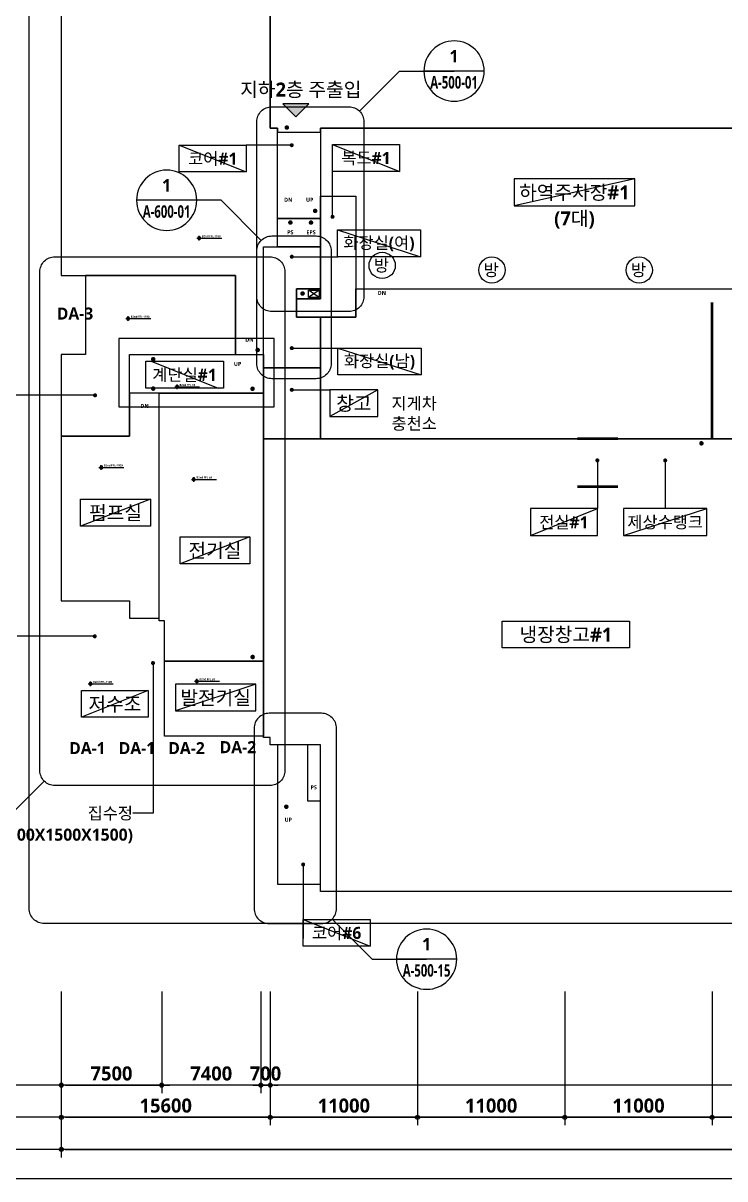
# Model space of a CAD drawing. Header units: millimetres. Extents: x 262941 to 188694772, y -170559 to 426415924.
# Drawn here: x 316932 to 369335, y -141755 to -55438 of the extents above; entities that cross this region are included whole.
import ezdxf
from ezdxf.enums import TextEntityAlignment as Align

# ---------------------------------------------------------------- set-up
doc = ezdxf.new("R2010")
doc.units = ezdxf.units.MM
doc.header["$LTSCALE"] = 400
doc.header["$MEASUREMENT"] = 0
doc.header["$PDSIZE"] = -10
doc.layers.get('0').update_dxf_attribs({"linetype": 'CONTINUOUS'})
doc.layers.get('Defpoints').update_dxf_attribs({"color": 153, "linetype": 'CONTINUOUS'})
for name, color, linetype in [('A-ANNO-ENT', 1, 'CONTINUOUS'), ('A-ANNO-GRA1', 7, 'CONTINUOUS'), ('A-ANNO-TEXT1', 7, 'CONTINUOUS'), ('A-ANNO-TEXT2', 3, 'CONTINUOUS'), ('A-FLOR-MARK-ARCH', 1, 'CONTINUOUS'), ('A-ST-AXIS-DIM', 7, 'CONTINUOUS'), ('AA-MKXS', 3, 'CONTINUOUS'), ('AA-MKXX', 3, 'CONTINUOUS'), ('heb', 240, 'CONTINUOUS')]:
    doc.layers.add(name, color=color, linetype=linetype)
for name, color, linetype, plot in [('CORE-LEVEL', 153, 'CONTINUOUS', False), ('Defpoint', 161, 'CONTINUOUS', False), ('G(그리드2)', 235, 'CONTINUOUS', False), ('면적', 210, 'CONTINUOUS', False)]:
    doc.layers.add(name, color=color, linetype=linetype, plot=plot)
doc.styles.add('2020음성 1차', font='')
doc.styles.add('SAMOO', font='romans.shx', dxfattribs={"bigfont": 'whgtxt.shx'})
doc.styles.add('SH_대대리576', font='')
doc.styles.add('SH_신사리_나눔', font='')
doc.styles.add('SH_진천_나눔', font='')
doc.styles.get('2020음성 1차').set_extended_font_data('NanumGothic', bold=True)
doc.styles.get('SH_대대리576').set_extended_font_data('NanumGothic', bold=True)
doc.styles.get('SH_신사리_나눔').set_extended_font_data('NanumGothic', bold=True)
doc.styles.get('SH_진천_나눔').set_extended_font_data('NanumGothic', bold=True)
doc.dimstyles.new('SHP 600', dxfattribs={"dimscale": 300, "dimtxt": 3.5, "dimasz": 1, "dimexe": 2, "dimexo": 2, "dimgap": 1, "dimtad": 1, "dimdec": 0, "dimzin": 0, "dimdsep": 46, "dimtxsty": 'SH_대대리576', "dimblk": 'DIMDOT', "dimcen": 0.09, "dimclrt": 3, "dimadec": 0, "dimazin": 1, "dimtfac": 1, "dimtdec": 0, "dimtix": 1, "dimtmove": 2, "dimatfit": 0, "dimldrblk": 'DIMDOT', "dimfxl": 1, "dimtolj": 1, "dimtzin": 0, "dimarcsym": 0})

# ---------------------------------------------------------------- blocks, each defined once
blk = doc.blocks.new('DIMDOT')
at = {"color": 0}
blk.add_line((-2, 0), (2, 0), dxfattribs=at)
for radius in [0.5, 0.25]:
    blk.add_circle((0, 0), radius, dxfattribs=at)
blk = doc.blocks.new('*D264')
at = {"layer": 'A-ST-AXIS-DIM', "color": 0, "lineweight": -2, "transparency": 16777216}
for p, q in [((319782, -127755), (319782, -137755)), ((335382, -127755), (335382, -137755)), ((320082, -137155), (335082, -137155))]:
    blk.add_line(p, q, dxfattribs=at)
at = {"layer": 'Defpoints', "color": 0, "transparency": 16777216}
for p in [(319782, -127155), (335382, -127155), (335382, -137155)]:
    blk.add_point(p, dxfattribs=at)
at = {"layer": 'A-ST-AXIS-DIM', "color": 0, "lineweight": -2, "transparency": 16777216, "xscale": 300, "yscale": 300, "zscale": 300, "rotation": 180}
blk.add_blockref('DIMDOT', (319782, -137155), dxfattribs=at)
at = {"layer": 'A-ST-AXIS-DIM', "color": 0, "lineweight": -2, "transparency": 16777216, "xscale": 300, "yscale": 300, "zscale": 300}
blk.add_blockref('DIMDOT', (335382, -137155), dxfattribs=at)
at = {"layer": 'A-ST-AXIS-DIM', "color": 3, "transparency": 16777216, "insert": (327582, -136285), "char_height": 1050, "attachment_point": 5, "style": 'SH_대대리576'}
blk.add_mtext('\\A1;15600', dxfattribs=at)
blk = doc.blocks.new('*D265')
at = {"layer": 'A-ST-AXIS-DIM', "color": 0, "lineweight": -2, "transparency": 16777216}
for p, q in [((335382, -127755), (335382, -137755)), ((346382, -127755), (346382, -137755)), ((335682, -137155), (346082, -137155))]:
    blk.add_line(p, q, dxfattribs=at)
at = {"layer": 'Defpoints', "color": 0, "transparency": 16777216}
for p in [(335382, -127155), (346382, -127155), (346382, -137155)]:
    blk.add_point(p, dxfattribs=at)
at = {"layer": 'A-ST-AXIS-DIM', "color": 0, "lineweight": -2, "transparency": 16777216, "xscale": 300, "yscale": 300, "zscale": 300, "rotation": 180}
blk.add_blockref('DIMDOT', (335382, -137155), dxfattribs=at)
at = {"layer": 'A-ST-AXIS-DIM', "color": 0, "lineweight": -2, "transparency": 16777216, "xscale": 300, "yscale": 300, "zscale": 300}
blk.add_blockref('DIMDOT', (346382, -137155), dxfattribs=at)
at = {"layer": 'A-ST-AXIS-DIM', "color": 3, "transparency": 16777216, "insert": (340882, -136288), "char_height": 1050, "attachment_point": 5, "style": 'SH_대대리576'}
blk.add_mtext('\\A1;11000', dxfattribs=at)
blk = doc.blocks.new('*D266')
at = {"layer": 'A-ST-AXIS-DIM', "color": 0, "lineweight": -2, "transparency": 16777216}
for p, q in [((346382, -127755), (346382, -137755)), ((357382, -127755), (357382, -137755)), ((346682, -137155), (357082, -137155))]:
    blk.add_line(p, q, dxfattribs=at)
at = {"layer": 'Defpoints', "color": 0, "transparency": 16777216}
for p in [(346382, -127155), (357382, -127155), (357382, -137155)]:
    blk.add_point(p, dxfattribs=at)
at = {"layer": 'A-ST-AXIS-DIM', "color": 0, "lineweight": -2, "transparency": 16777216, "xscale": 300, "yscale": 300, "zscale": 300, "rotation": 180}
blk.add_blockref('DIMDOT', (346382, -137155), dxfattribs=at)
at = {"layer": 'A-ST-AXIS-DIM', "color": 0, "lineweight": -2, "transparency": 16777216, "xscale": 300, "yscale": 300, "zscale": 300}
blk.add_blockref('DIMDOT', (357382, -137155), dxfattribs=at)
at = {"layer": 'A-ST-AXIS-DIM', "color": 3, "transparency": 16777216, "insert": (351882, -136288), "char_height": 1050, "attachment_point": 5, "style": 'SH_대대리576'}
blk.add_mtext('\\A1;11000', dxfattribs=at)
blk = doc.blocks.new('*D267')
at = {"layer": 'A-ST-AXIS-DIM', "color": 0, "lineweight": -2, "transparency": 16777216}
for p, q in [((357382, -127755), (357382, -137755)), ((368382, -127755), (368382, -137755)), ((357682, -137155), (368082, -137155))]:
    blk.add_line(p, q, dxfattribs=at)
at = {"layer": 'Defpoints', "color": 0, "transparency": 16777216}
for p in [(357382, -127155), (368382, -127155), (368382, -137155)]:
    blk.add_point(p, dxfattribs=at)
at = {"layer": 'A-ST-AXIS-DIM', "color": 0, "lineweight": -2, "transparency": 16777216, "xscale": 300, "yscale": 300, "zscale": 300, "rotation": 180}
blk.add_blockref('DIMDOT', (357382, -137155), dxfattribs=at)
at = {"layer": 'A-ST-AXIS-DIM', "color": 0, "lineweight": -2, "transparency": 16777216, "xscale": 300, "yscale": 300, "zscale": 300}
blk.add_blockref('DIMDOT', (368382, -137155), dxfattribs=at)
at = {"layer": 'A-ST-AXIS-DIM', "color": 3, "transparency": 16777216, "insert": (362882, -136288), "char_height": 1050, "attachment_point": 5, "style": 'SH_대대리576'}
blk.add_mtext('\\A1;11000', dxfattribs=at)
blk = doc.blocks.new('*D268')
at = {"layer": 'A-ST-AXIS-DIM', "color": 0, "lineweight": -2, "transparency": 16777216}
for p, q in [((368382, -127755), (368382, -137755)), ((379382, -127755), (379382, -137755)), ((368682, -137155), (379082, -137155))]:
    blk.add_line(p, q, dxfattribs=at)
at = {"layer": 'Defpoints', "color": 0, "transparency": 16777216}
for p in [(368382, -127155), (379382, -127155), (379382, -137155)]:
    blk.add_point(p, dxfattribs=at)
at = {"layer": 'A-ST-AXIS-DIM', "color": 0, "lineweight": -2, "transparency": 16777216, "xscale": 300, "yscale": 300, "zscale": 300, "rotation": 180}
blk.add_blockref('DIMDOT', (368382, -137155), dxfattribs=at)
at = {"layer": 'A-ST-AXIS-DIM', "color": 0, "lineweight": -2, "transparency": 16777216, "xscale": 300, "yscale": 300, "zscale": 300}
blk.add_blockref('DIMDOT', (379382, -137155), dxfattribs=at)
at = {"layer": 'A-ST-AXIS-DIM', "color": 3, "transparency": 16777216, "insert": (373882, -136288), "char_height": 1050, "attachment_point": 5, "style": 'SH_대대리576'}
blk.add_mtext('\\A1;11000', dxfattribs=at)
blk = doc.blocks.new('*D276')
at = {"layer": 'A-ST-AXIS-DIM', "color": 0, "lineweight": -2, "transparency": 16777216}
for p, q in [((319782, -127755), (319782, -140155)), ((434382, -127755), (434382, -140155)), ((320082, -139555), (434082, -139555))]:
    blk.add_line(p, q, dxfattribs=at)
at = {"layer": 'Defpoints', "color": 0, "transparency": 16777216}
for p in [(319782, -127155), (434382, -127155), (434382, -139555)]:
    blk.add_point(p, dxfattribs=at)
at = {"layer": 'A-ST-AXIS-DIM', "color": 0, "lineweight": -2, "transparency": 16777216, "xscale": 300, "yscale": 300, "zscale": 300, "rotation": 180}
blk.add_blockref('DIMDOT', (319782, -139555), dxfattribs=at)
at = {"layer": 'A-ST-AXIS-DIM', "color": 0, "lineweight": -2, "transparency": 16777216, "xscale": 300, "yscale": 300, "zscale": 300}
blk.add_blockref('DIMDOT', (434382, -139555), dxfattribs=at)
at = {"layer": 'A-ST-AXIS-DIM', "color": 3, "transparency": 16777216, "insert": (377082, -138685), "char_height": 1050, "attachment_point": 5, "style": 'SH_대대리576'}
blk.add_mtext('\\A1;114600', dxfattribs=at)
blk = doc.blocks.new('*U168')
at = {"layer": 'AA-MKXS', "color": 3, "linetype": 'Continuous', "ltscale": 5}
blk.add_line((-5.999976, 0), (5.999976, 0), dxfattribs=at)
blk.add_circle((0, 0), 5.999976, dxfattribs=at)
at = {"layer": 'AA-MKXS', "style": 'SAMOO', "width": 0.85}
blk.add_attdef('ViewNUM', text='', height=2.5, dxfattribs=at).set_placement((0, 1), align=Align.BOTTOM_CENTER)
blk.add_attdef('SheetNUM', text='', height=2.5, dxfattribs=at).set_placement((0, -1), align=Align.TOP_CENTER)
blk = doc.blocks.new('*D303')
at = {"layer": 'A-ST-AXIS-DIM', "color": 0, "lineweight": -2, "transparency": 16777216}
for p, q in [((319782, -127755), (319782, -135355)), ((327282, -127755), (327282, -135355)), ((320082, -134755), (326982, -134755))]:
    blk.add_line(p, q, dxfattribs=at)
at = {"layer": 'Defpoints', "color": 0, "transparency": 16777216}
for p in [(319782, -127155), (327282, -127155), (327282, -134755)]:
    blk.add_point(p, dxfattribs=at)
at = {"layer": 'A-ST-AXIS-DIM', "color": 0, "lineweight": -2, "transparency": 16777216, "xscale": 300, "yscale": 300, "zscale": 300, "rotation": 180}
blk.add_blockref('DIMDOT', (319782, -134755), dxfattribs=at)
at = {"layer": 'A-ST-AXIS-DIM', "color": 0, "lineweight": -2, "transparency": 16777216, "xscale": 300, "yscale": 300, "zscale": 300}
blk.add_blockref('DIMDOT', (327282, -134755), dxfattribs=at)
at = {"layer": 'A-ST-AXIS-DIM', "color": 3, "transparency": 16777216, "insert": (323532, -133886), "char_height": 1050, "attachment_point": 5, "style": 'SH_대대리576'}
blk.add_mtext('\\A1;7500', dxfattribs=at)
blk = doc.blocks.new('*D304')
at = {"layer": 'A-ST-AXIS-DIM', "color": 0, "lineweight": -2, "transparency": 16777216}
for p, q in [((327282, -127755), (327282, -135355)), ((334682, -127755), (334682, -135355)), ((334382, -134755), (327582, -134755))]:
    blk.add_line(p, q, dxfattribs=at)
at = {"layer": 'Defpoints', "color": 0, "transparency": 16777216}
for p in [(327282, -127155), (334682, -127155), (327282, -134755)]:
    blk.add_point(p, dxfattribs=at)
at = {"layer": 'A-ST-AXIS-DIM', "color": 0, "lineweight": -2, "transparency": 16777216, "xscale": 300, "yscale": 300, "zscale": 300, "rotation": 180}
blk.add_blockref('DIMDOT', (327282, -134755), dxfattribs=at)
at = {"layer": 'A-ST-AXIS-DIM', "color": 0, "lineweight": -2, "transparency": 16777216, "xscale": 300, "yscale": 300, "zscale": 300}
blk.add_blockref('DIMDOT', (334682, -134755), dxfattribs=at)
at = {"layer": 'A-ST-AXIS-DIM', "color": 3, "transparency": 16777216, "insert": (330982, -133888), "char_height": 1050, "attachment_point": 5, "style": 'SH_대대리576'}
blk.add_mtext('\\A1;7400', dxfattribs=at)
blk = doc.blocks.new('*D305')
at = {"layer": 'A-ST-AXIS-DIM', "color": 0, "lineweight": -2, "transparency": 16777216}
for p, q in [((334682, -127755), (334682, -135355)), ((335382, -127755), (335382, -135355)), ((334382, -134755), (334082, -134755)), ((334682, -134755), (335382, -134755)), ((335682, -134755), (335982, -134755))]:
    blk.add_line(p, q, dxfattribs=at)
at = {"layer": 'Defpoints', "color": 0, "transparency": 16777216}
for p in [(334682, -127155), (335382, -127155), (335382, -134755)]:
    blk.add_point(p, dxfattribs=at)
at = {"layer": 'A-ST-AXIS-DIM', "color": 0, "lineweight": -2, "transparency": 16777216, "xscale": 300, "yscale": 300, "zscale": 300}
blk.add_blockref('DIMDOT', (334682, -134755), dxfattribs=at)
at = {"layer": 'A-ST-AXIS-DIM', "color": 0, "lineweight": -2, "transparency": 16777216, "xscale": 300, "yscale": 300, "zscale": 300, "rotation": 180}
blk.add_blockref('DIMDOT', (335382, -134755), dxfattribs=at)
at = {"layer": 'A-ST-AXIS-DIM', "color": 3, "transparency": 16777216, "insert": (335032, -133888), "char_height": 1050, "attachment_point": 5, "style": 'SH_대대리576'}
blk.add_mtext('\\A1;700', dxfattribs=at)
blk = doc.blocks.new('G$C67953E58')
at = {"layer": '면적'}
for points in [[(95200, 72300), (54600, 72300), (54600, 84800), (48600, 84800), (0, 84800), (0, 46000), (1300, 46000), (1800, 46000), (13000, 46000), (13000, 40100), (15100, 40100), (15100, 48150), (16150, 48150), (16150, 50250), (16150, 56700), (19350, 56700), (19350, 56700), (19350, 57000), (55850, 57000), (55850, 56700), (55850, 56700), (59100, 56700), (59100, 57000), (95200, 57000)], [(19350, 56700), (19350, 51920), (22000, 51920), (22000, 45000), (53200, 45000), (53200, 51920), (55850, 51920), (55850, 56700), (55850, 56700), (55850, 57000), (19350, 57000), (19350, 56700)], [(16150, 56700), (19350, 56700), (19350, 50250), (16150, 50250)], [(17570, 42890), (17570, 44250), (19350, 44250), (19350, 51920), (22000, 51920), (22000, 45000), (22000, 45000), (22000, 42890), (19350, 42890), (19350, 42890)], [(19350, 48150), (16150, 48150), (16150, 50250), (19350, 50250)], [(15100, 48150), (19350, 48150), (19350, 45000), (17570, 45000), (17570, 42890), (19350, 42890), (19350, 39090), (15100, 39090)], [(0, 40100), (0, 34000), (5100, 34000), (5100, 40100), (13000, 40100), (13000, 46000), (1800, 46000), (1800, 40100)], [(17570, 45000), (19350, 45000), (19350, 44250), (17570, 44250)], [(19350, 33800), (19350, 42890), (22000, 42890), (22000, 45000), (53200, 45000), (53200, 45025), (60100, 45025), (60100, 45000), (108200, 45000), (108200, 45025), (114600, 45025), (114600, 33800)], [(5100, 40100), (15100, 40100), (15100, 37200), (5100, 37200)], [(15100, 39090), (19350, 39090), (19350, 33800), (15100, 33800)], [(0, 34000), (0, 21700), (5100, 21700), (5100, 20400), (7300, 20400), (7300, 37200), (5100, 37200), (5100, 34000), (0, 34000)], [(7700, 17200), (7700, 20200), (7300, 20200), (7300, 37200), (15100, 37200), (15100, 17200)], [(15100, 33800), (59600, 33800), (59600, 12200), (58300, 12200), (58300, 8850), (55850, 8850), (55850, 0), (19350, 0), (19350, 10950), (15600, 10950), (15600, 11500), (15100, 11500)], [(7700, 17200), (15100, 17200), (15100, 11600), (7700, 11600), (7700, 17200)], [(18400, 10950), (16150, 10950), (16150, 550), (19350, 550), (19350, 6750), (18400, 6750)]]:
    blk.add_lwpolyline(points, close=True, dxfattribs=at)
blk.add_lwpolyline([(54600, 72300), (15600, 72300), (15600, 57000), (16150, 57000), (16150, 56700)], dxfattribs=at)
blk = doc.blocks.new('A$C3CFB44FA')
h = blk.add_hatch(color=256)
edge = h.paths.add_edge_path()
edge.add_ellipse((0, 0), major_axis=(0, -112), ratio=1, start_angle=179.98492, end_angle=269.98492)
edge.add_line((-112, 0), (0, 0))
edge.add_line((0, 0), (0, 113))
h = blk.add_hatch(color=256)
edge = h.paths.add_edge_path()
edge.add_ellipse((0, 0), major_axis=(0, -112), ratio=1, start_angle=-0.01508, end_angle=89.98492)
edge.add_line((112, 0), (0, 0))
edge.add_line((0, 0), (0, -113))
for p, q in [((-175, 0), (175, 0)), ((0, -175), (0, 175))]:
    blk.add_line(p, q)
at = {"extrusion": (0, 0, -1)}
blk.add_ellipse((0, 0), major_axis=(0, -112), ratio=1, start_param=-1.570757, end_param=4.712428, dxfattribs=at)
blk = doc.blocks.new('*U233')
blk.add_line((0, 0), (1686, 0))
at = {"extrusion": (0, 0, -1), "xscale": -1, "zscale": -1}
blk.add_blockref('A$C3CFB44FA', (0, 0), dxfattribs=at)
blk.add_blockref('A$C3CFB44FA', (0, 0), dxfattribs=at)
blk.add_blockref('A$C3CFB44FA', (0, 0), dxfattribs=at)
at = {"style": 'SH_신사리_나눔'}
blk.add_attdef('1ST', (187, 69), '', height=150, dxfattribs=at)

msp = doc.modelspace()

# ---------------------------------------------------------------- hatches: boundary and pattern name
at = {"layer": 'A-ANNO-ENT'}
msp.add_hatch(color=256, dxfattribs=at).paths.add_polyline_path([(336330.1, -61462.7), (338266.1, -61462.7), (337298.1, -62430.7)])

# ---------------------------------------------------------------- linework, layer by layer
for p, q in [((339031.8, -75933.7, 206000), (338231.8, -75383.7, 206000)), ((339031.8, -75383.7, 206000), (338231.8, -75933.7, 206000))]:
    msp.add_line(p, q)
at = {"elevation": 103000}
for points in [[(335931.8, -63583.7), (335931.8, -63283.7), (335381.8, -63283.7), (335381.8, -47983.7), (374381.8, -47983.7)], [(322281.8, -101233.7), (316481.8, -101233.7)], [(326631.8, -103233.7), (326631.8, -114447.7)], [(326631.8, -114447.7), (325131.8, -114447.7)]]:
    msp.add_lwpolyline(points, dxfattribs=at)
at = {"elevation": 206000}
msp.add_lwpolyline([(338231.8, -75383.7), (339031.8, -75383.7), (339031.8, -75933.7), (338231.8, -75933.7)], close=True, dxfattribs=at)
at = {"const_width": 150, "elevation": 103000}
msp.add_lwpolyline([(322206.8, -101233.7, 1), (322356.8, -101233.7, 1)], format="xyb", close=True, dxfattribs=at)
at = {"layer": 'A-ANNO-ENT', "elevation": 103000}
msp.add_lwpolyline([(338266.1, -61462.7), (336330.1, -61462.7), (337298.1, -62430.7)], close=True, dxfattribs=at)
at = {"layer": 'A-ANNO-GRA1', "elevation": 103000}
for points in [[(333592.8, -66554.7), (328592.8, -66554.7), (328592.8, -64554.7), (333592.8, -64554.7)], [(345036.1, -66508.5), (340036.1, -66508.5), (340036.1, -64508.5), (345036.1, -64508.5)], [(353600.9, -69072.8), (362600.9, -69072.8), (362600.9, -67072.8), (353600.9, -67072.8)], [(346605.7, -72883.1), (340405.7, -72883.1), (340405.7, -70883.1), (346605.7, -70883.1)], [(346642.9, -81712.3), (340442.9, -81712.3), (340442.9, -79712.3), (346642.9, -79712.3)], [(331885.3, -82696.1), (326085.3, -82696.1), (326085.3, -80696.1), (331885.3, -80696.1)], [(339827.8, -84825.6), (343427.8, -84825.6), (343427.8, -82825.6), (339827.8, -82825.6)], [(321227.3, -90983.7), (326435.9, -90983.7), (326435.9, -93001.9), (321227.3, -93001.9)], [(359814.9, -91698.9), (354814.9, -91698.9), (354814.9, -93698.9), (359814.9, -93698.9)], [(367976.2, -91698.9), (361776.2, -91698.9), (361776.2, -93698.9), (367976.2, -93698.9)], [(328648.3, -93805.9), (333856.9, -93805.9), (333856.9, -95824), (328648.3, -95824)], [(352715.9, -100092.9), (362215.9, -100092.9), (362215.9, -102092.9), (352715.9, -102092.9)], [(326281.8, -107283.7), (321281.8, -107283.7), (321281.8, -105283.7), (326281.8, -105283.7)], [(328307.9, -106811), (334307.9, -106811), (334307.9, -104811), (328307.9, -104811)], [(342842.8, -124376.7), (337842.8, -124376.7), (337842.8, -122376.7), (342842.8, -122376.7)]]:
    msp.add_lwpolyline(points, close=True, dxfattribs=at)
for points in [[(336987.8, -64554.7), (333592.8, -64554.7)], [(340036.1, -69903.5), (340036.1, -66508.5)], [(336994.8, -72883.1), (340442.9, -72883.1)], [(336994.8, -79712.3), (340442.9, -79712.3)], [(336994.8, -82825.6), (339827.8, -82825.6)], [(322306.8, -83233.7), (314987, -83233.7)], [(359814.9, -88095.9), (359814.9, -91698.9)], [(364876.2, -88095.9), (364876.2, -91698.9)], [(337842.8, -118276.1), (337842.8, -123806.7)]]:
    msp.add_lwpolyline(points, dxfattribs=at)
at = {"layer": 'A-ANNO-GRA1', "const_width": 150, "elevation": 103000}
for points in [[(336987.8, -64629.7, 1), (336987.8, -64479.7, 1)], [(339961.1, -69903.5, 1), (340111.1, -69903.5, 1)], [(336919.8, -72883.1, 1), (337069.8, -72883.1, 1)], [(336919.8, -79712.3, 1), (337069.8, -79712.3, 1)], [(336919.8, -82825.6, 1), (337069.8, -82825.6, 1)], [(322231.8, -83233.7, 1), (322381.8, -83233.7, 1)], [(359814.9, -88020.9, -1), (359814.9, -88170.9, -1)], [(364876.2, -88020.9, -1), (364876.2, -88170.9, -1)], [(326556.8, -103233.7, 1), (326706.8, -103233.7, 1)], [(337767.8, -118276.1, 1), (337917.8, -118276.1, 1)]]:
    msp.add_lwpolyline(points, format="xyb", close=True, dxfattribs=at)
at = {"layer": 'A-ANNO-GRA1'}
for centre in [(343744.3, -73535.9, 103000), (351939.6, -73881.3, 103000), (362939.6, -73881.3, 103000)]:
    msp.add_circle(centre, 979.8, dxfattribs=at)
at = {"layer": 'A-FLOR-MARK-ARCH', "const_width": 168.8, "elevation": 103000}
for points in [[(336538.1, -63237.2, 1), (336706.8, -63237.2, 1)], [(338654.2, -69461.1, 1), (338822.9, -69461.1, 1)], [(336803.4, -70332, 1), (336972.1, -70332, 1)], [(338343.9, -70333.7, 1), (338512.6, -70333.7, 1)], [(337717.4, -75633.7, 1), (337886.2, -75633.7, 1)], [(334361.8, -79846.5, 1), (334530.5, -79846.5, 1)], [(326562.3, -80536.5, 1), (326731, -80536.5, 1)], [(326562.3, -82736.2, 1), (326731, -82736.2, 1)], [(333981.5, -82745.2, 1), (334150.2, -82745.2, 1)], [(367668.8, -86821.9, -1), (367500.1, -86821.9, -1)], [(333984.3, -102777.5, 1), (334153.1, -102777.5, 1)], [(336499.8, -113962.8, 1), (336668.6, -113962.8, 1)]]:
    msp.add_lwpolyline(points, format="xyb", close=True, dxfattribs=at)
at = {"layer": 'AA-MKXX', "elevation": 103000}
for points in [[(384316.8, -33083.7, -0.4142136), (385441.8, -34208.7), (385441.8, -121558.7, -0.4142136), (384316.8, -122683.7), (318506.8, -122683.7, -0.4142136), (317381.8, -121558.7), (317381.8, -34208.7, -0.4142136), (318506.8, -33083.7)], [(341256.8, -61683.7, -0.4142136), (342381.8, -62808.7), (342381.8, -75858.7, -0.4142136), (341256.8, -76983.7), (335506.8, -76983.7, -0.4142136), (334381.8, -75858.7), (334381.8, -62808.7, -0.4142136), (335506.8, -61683.7)], [(338806.8, -71333.7, -0.4142136), (339931.8, -72458.7), (339931.8, -80868.7, -0.4142136), (338806.8, -81993.7), (335506.8, -81993.7, -0.4142136), (334381.8, -80868.7), (334381.8, -72458.7, -0.4142136), (335506.8, -71333.7)], [(335356.8, -72883.7, -0.4142136), (336481.8, -74008.7), (336481.8, -111258.7, -0.4142136), (335356.8, -112383.7), (319306.8, -112383.7, -0.4142136), (318181.8, -111258.7), (318181.8, -74008.7, -0.4142136), (319306.8, -72883.7)], [(339206.8, -122683.7, 0.4142136), (340331.8, -121558.7), (340331.8, -108108.7, 0.4142136), (339206.8, -106983.7), (335306.8, -106983.7, 0.4142136), (334181.8, -108108.7), (334181.8, -121558.7, 0.4142136), (335306.8, -122683.7)]]:
    msp.add_lwpolyline(points, format="xyb", close=True, dxfattribs=at)
at = {"layer": 'AA-MKXX', "lineweight": -2, "elevation": 103000}
for points in [[(342052.3, -62013.2), (345045.3, -59020.2), (349113.5, -59020.2)], [(334711.3, -71663.2), (331718.4, -68670.2), (327650.1, -68670.2)], [(318511.3, -112054.2), (315518.4, -115047.1), (311450.1, -115047.1)], [(340002.3, -122354.2), (342995.3, -125347.1), (347063.5, -125347.1)]]:
    msp.add_lwpolyline(points, dxfattribs=at)
at = {"layer": 'Defpoint'}
for p, q in [((328592.8, -64554.7, 103000), (333592.8, -66554.7, 103000)), ((340036.1, -64508.5, 103000), (345036.1, -66508.5, 103000)), ((362600.9, -67072.8, 103000), (353600.9, -69072.8, 103000)), ((340405.7, -70883.1, 103000), (346605.7, -72883.1, 103000)), ((340442.9, -79712.3, 103000), (346642.9, -81712.3, 103000)), ((326485.3, -80696.1, 103000), (331485.3, -82696.1, 103000)), ((343427.8, -82825.6, 103000), (339827.8, -84825.6, 103000)), ((326435.9, -90983.7, 103000), (321227.3, -93001.9, 103000)), ((354814.9, -93698.9, 103000), (359814.9, -91698.9, 103000)), ((361776.2, -93698.9, 103000), (367976.2, -91698.9, 103000)), ((333856.9, -93805.9, 103000), (328648.3, -95824, 103000)), ((326281.8, -105283.7, 103000), (321281.8, -107283.7, 103000)), ((334307.9, -104811, 103000), (328307.9, -106811, 103000)), ((337842.8, -122376.7, 103000), (342842.8, -124376.7, 103000))]:
    msp.add_line(p, q, dxfattribs=at)
at = {"layer": 'Defpoint', "elevation": 103000}
for points in [[(455981.8, -141755.1), (284781.8, -141755.1), (284781.8, -13183.7), (455981.8, -13183.7)], [(453781.8, -139555.1), (286981.8, -139555.1), (286981.8, -15383.7), (453781.8, -15383.7)], [(451381.8, -137155.1), (289381.8, -137155.1), (289381.8, -17783.7), (451381.8, -17783.7)], [(448981.8, -134755.1), (291781.8, -134755.1), (291781.8, -20183.7), (448981.8, -20183.7)]]:
    msp.add_lwpolyline(points, close=True, dxfattribs=at)
at = {"layer": 'G(그리드2)', "elevation": 103000}
msp.add_lwpolyline([(324081.8, -84083.7), (335681.8, -84083.7), (335681.8, -78983.7), (324081.8, -78983.7)], close=True, dxfattribs=at)
at = {"layer": 'heb', "const_width": 200}
for points, elevation in [([(368381.8, -76287.7), (368381.8, -86454.7)], 206000), ([(358305.8, -86483.7), (361365.8, -86483.7)], 103000), ([(358305.8, -90054.7), (361365.8, -90054.7)], 103000)]:
    msp.add_lwpolyline(points, dxfattribs=dict(at, elevation=elevation))

# ---------------------------------------------------------------- block references
msp.add_blockref('G$C67953E58', (319781.8, -120283.7, 103000))
ref = msp.add_blockref('*U168', (349113.5, -59020.2, 103000), dxfattribs=dict(xscale=-375.0015000059622, yscale=375.0015000059622, zscale=375.0015000059622))
ref.add_attrib('SheetNUM', 'A-500-01', dxfattribs={"layer": 'AA-MKXS', "height": 930, "style": '2020음성 1차', "width": 0.7}).set_placement((349113.5, -59395.2, 206000), align=Align.TOP_CENTER)
ref.add_attrib('ViewNUM', '1', dxfattribs={"layer": 'AA-MKXS', "height": 930, "style": '2020음성 1차'}).set_placement((349113.5, -58645.2, 206000), align=Align.BOTTOM_CENTER)
ref = msp.add_blockref('*U168', (327650.1, -68670.2, 103000), dxfattribs=dict(xscale=-375.0015000059622, yscale=375.0015000059622, zscale=375.0015000059622))
ref.add_attrib('SheetNUM', 'A-600-01', dxfattribs={"layer": 'AA-MKXS', "height": 930, "style": '2020음성 1차', "width": 0.7}).set_placement((327650.1, -69045.2, 206000), align=Align.TOP_CENTER)
ref.add_attrib('ViewNUM', '1', dxfattribs={"layer": 'AA-MKXS', "height": 930, "style": '2020음성 1차'}).set_placement((327650.1, -68295.2, 206000), align=Align.BOTTOM_CENTER)
ref = msp.add_blockref('*U168', (347063.5, -125347.1, 103000), dxfattribs=dict(xscale=-375.0015000059622, yscale=375.0015000059622, zscale=375.0015000059622))
ref.add_attrib('SheetNUM', 'A-500-15', dxfattribs={"layer": 'AA-MKXS', "height": 930, "style": '2020음성 1차', "width": 0.7}).set_placement((347063.5, -125722.1), align=Align.TOP_CENTER)
ref.add_attrib('ViewNUM', '1', dxfattribs={"layer": 'AA-MKXS', "height": 930, "style": '2020음성 1차'}).set_placement((347063.5, -124972.1), align=Align.BOTTOM_CENTER)
at = {"layer": 'CORE-LEVEL'}
for p, values in [((330080.5, -71497.6, 103000), {'1ST': 'B2nd FFL-1100'}), ((324771.1, -77506.5, 103000), {'1ST': 'B2nd FFL-1100'}), ((328427.7, -82600.6, 103000), {'1ST': 'B2nd FFL %%p0'}), ((322768, -88614.8, 103000), {'1ST': 'B2nd FFL-1100'}), ((329678.5, -89513.8, 103000), {'1ST': 'B2nd FFL %%p0'}), ((329910.5, -104584.8, 103000), {'1ST': 'B2nd FFL %%p0'}), ((321969.6, -104781, 103000), {'1ST': 'B2nd FFL-1100'})]:
    msp.add_blockref('*U233', p, dxfattribs=at).add_auto_attribs(values)

# ---------------------------------------------------------------- texts
at = {"layer": 'A-ANNO-TEXT1', "style": 'SH_진천_나눔'}
for s, height, p in [('지하2층 주출입', 1050, (337665.5, -60387.6, 103000)), ('DN', 300, (336731.8, -68633.7, 103000)), ('UP', 300, (338331.8, -68633.7, 103000)), ('(7대)', 1050, (358100.9, -70072.8, 103000)), ('PS', 300, (336881.8, -71058.7, 103000)), ('EPS', 300, (338431.8, -71058.7, 103000)), ('DN', 300, (343719.9, -75583.7, 103000)), ('PS', 300, (338631.8, -112513.7, 103000)), ('UP', 300, (336731.8, -114933.7, 103000))]:
    msp.add_text(s, height=height, dxfattribs=at).set_placement(p, align=Align.MIDDLE)
for s, height, p in [('방', 900, (343126.7, -73978.7, 103000)), ('방', 900, (351322, -74324.1, 103000)), ('방', 900, (362322, -74324.1, 103000)), ('UP', 300, (332670.6, -81035.4, 103000)), ('DN', 300, (325689.5, -84179, 103000))]:
    msp.add_text(s, height=height, dxfattribs=at).set_placement(p)
msp.add_text('DN', height=300, dxfattribs=at).set_placement((333831.8, -79083.7, 103000), align=Align.MIDDLE_CENTER)
for s, p in [('집수정', (325131.8, -114447.7, 103000)), ('(1500X1500X1500)', (325131.8, -116047.7, 103000))]:
    msp.add_text(s, height=900, dxfattribs=at).set_placement(p, align=Align.MIDDLE_RIGHT)
at = {"layer": 'A-ANNO-TEXT2'}
for s, height, style, p in [('코어#1', 900, 'SH_대대리576', (331092.8, -65554.7, 103000)), ('복도#1', 900, 'SH_대대리576', (342536.1, -65508.5, 103000)), ('하역주차장#1', 1050, 'SH_진천_나눔', (358100.9, -68072.8, 103000)), ('화장실(여)', 900, 'SH_대대리576', (343505.7, -71883.1, 103000)), ('화장실(남)', 900, 'SH_대대리576', (343542.9, -80712.3, 103000)), ('계단실#1', 900, 'SH_대대리576', (328985.3, -81696.1, 103000)), ('창고', 1050, 'SH_진천_나눔', (341627.8, -83825.6, 103000)), ('펌프실', 1050, 'SH_대대리576', (323831.6, -91992.8, 103000)), ('전실#1', 900, 'SH_진천_나눔', (357314.9, -92698.9, 103000)), ('제상수탱크', 900, 'SH_진천_나눔', (364876.2, -92698.9, 103000)), ('전기실', 1050, 'SH_대대리576', (331252.6, -94814.9, 103000)), ('냉장창고#1', 1050, 'SH_진천_나눔', (357465.9, -101092.9, 103000)), ('발전기실', 1050, 'SH_진천_나눔', (331307.9, -105811, 103000)), ('저수조', 1050, 'SH_대대리576', (323781.8, -106283.7, 103000)), ('코어#6', 900, 'SH_대대리576', (340342.8, -123376.7, 103000))]:
    msp.add_text(s, height=height, dxfattribs=dict(at, style=style)).set_placement(p, align=Align.MIDDLE)
at = {"layer": 'A-ANNO-TEXT2', "style": 'SH_대대리576'}
for s, p in [('DA-3', (320808.2, -77130, 103000)), ('DA-1', (321731.8, -109583.7, 103000)), ('DA-1', (325431.8, -109583.7, 103000)), ('DA-2', (329131.8, -109583.7, 103000)), ('DA-2', (332968.6, -109513.1, 103000))]:
    msp.add_text(s, height=900, dxfattribs=at).set_placement(p, align=Align.MIDDLE_CENTER)
at = {"layer": 'Defpoint', "style": 'SH_대대리576'}
for s, p in [('지게차', (346134.6, -83831.6, 103000)), ('충천소', (346134.6, -85331.6, 103000))]:
    msp.add_text(s, height=900, dxfattribs=at).set_placement(p, align=Align.MIDDLE)

# ---------------------------------------------------------------- dimensions: what is measured, and where the dimension line sits
at = {"layer": 'A-ST-AXIS-DIM'}
for base, p1, p2, picture, middle in [((335381.8, -137155.1, 103000), (319781.8, -127155.1, 103000), (335381.8, -127155.1, 103000), '*D264', (327581.8, -136284.7, 103000)), ((434381.8, -139555.1, 103000), (319781.8, -127155.1, 103000), (434381.8, -127155.1, 103000), '*D276', (377081.8, -138684.7, 103000)), ((327281.8, -134755.1, 103000), (334681.8, -127155.1, 103000), (327281.8, -127155.1, 103000), '*D304', (330981.8, -133888.4, 103000)), ((346381.8, -137155.1, 103000), (335381.8, -127155.1, 103000), (346381.8, -127155.1, 103000), '*D265', (340881.8, -136288.4, 103000)), ((357381.8, -137155.1, 103000), (346381.8, -127155.1, 103000), (357381.8, -127155.1, 103000), '*D266', (351881.8, -136288.4, 103000)), ((368381.8, -137155.1, 103000), (357381.8, -127155.1, 103000), (368381.8, -127155.1, 103000), '*D267', (362881.8, -136288.4, 103000)), ((379381.8, -137155.1, 103000), (368381.8, -127155.1, 103000), (379381.8, -127155.1, 103000), '*D268', (373881.8, -136288.4, 103000))]:
    dim = msp.add_linear_dim(base=base, p1=p1, p2=p2, angle=180, dimstyle='SHP 600', dxfattribs=at)
    dim.commit()
    dim.dimension.update_dxf_attribs({"geometry": picture, "text_midpoint": middle})
for base, p1, p2, picture, middle in [((327281.8, -134755.1, 103000), (319781.8, -127155.1, 103000), (327281.8, -127155.1, 103000), '*D303', (323531.8, -133886.2, 103000)), ((335381.8, -134755.1, 103000), (334681.8, -127155.1, 103000), (335381.8, -127155.1, 103000), '*D305', (335031.8, -133888.4, 103000))]:
    dim = msp.add_linear_dim(base=base, p1=p1, p2=p2, dimstyle='SHP 600', dxfattribs=at)
    dim.commit()
    dim.dimension.update_dxf_attribs({"geometry": picture, "text_midpoint": middle})

doc.saveas('drawing.dxf')
